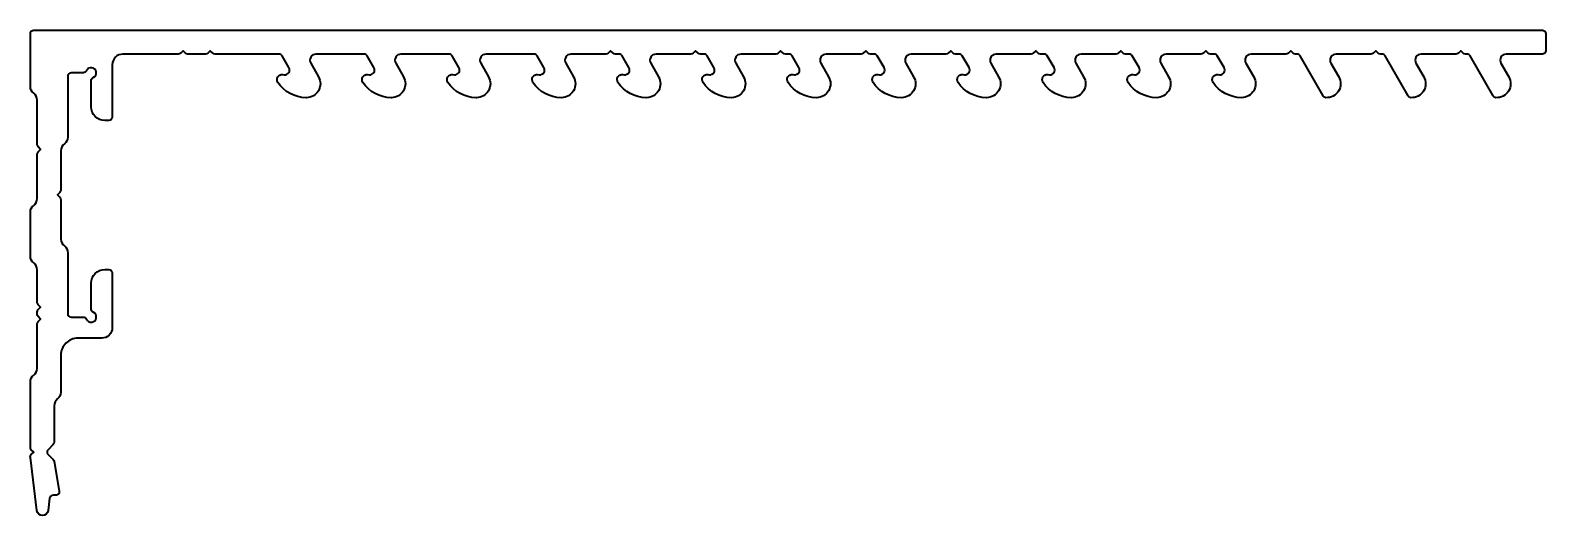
# Model space of a CAD drawing. Extents: x -59 to 54, y -26 to 11.
import ezdxf

# ---------------------------------------------------------------- set-up
doc = ezdxf.new("R2010")
doc.units = 0
doc.header["$MEASUREMENT"] = 0
doc.layers.add('Profile1', color=4, linetype='CONTINUOUS', lineweight=35)

msp = doc.modelspace()

# ---------------------------------------------------------------- linework, layer by layer
at = {"layer": 'Profile1', "color": 0}
msp.add_lwpolyline([(54.16, 8.92), (51.46, 8.92, 0.57735), (51.07, 8.24), (51.65, 7.23, -0.596453), (50.69, 5.67, -0.252777), (50.49, 5.8), (48.76, 8.8, 0.267949), (48.54, 8.92), (48.43, 8.92, -0.198912), (48.25, 9), (48.07, 9.18), (47.89, 9, -0.198912), (47.71, 8.92), (45.11, 8.92, 0.57735), (44.72, 8.24), (45.3, 7.23, -0.596453), (44.34, 5.67, -0.252777), (44.14, 5.8), (42.41, 8.8, 0.267949), (42.19, 8.92), (42.08, 8.92, -0.198912), (41.9, 9), (41.72, 9.18), (41.54, 9, -0.198912), (41.36, 8.92), (38.76, 8.92, 0.57735), (38.37, 8.24), (38.95, 7.23, -0.596453), (37.99, 5.67, -0.252777), (37.79, 5.8), (36.06, 8.8, 0.267949), (35.84, 8.92), (35.73, 8.92, -0.198912), (35.55, 9), (35.37, 9.18), (35.19, 9, -0.198912), (35.01, 8.92), (32.41, 8.92, 0.57735), (32.02, 8.24), (32.6, 7.23, -0.57735), (31.7, 5.67), (31.68, 5.67, -0.251326), (29.57, 6.81, -0.628327), (29.92, 7.4), (30.05, 7.38, 0.606815), (30.39, 7.92), (29.88, 8.8, 0.267949), (29.66, 8.92), (29.38, 8.92, -0.198912), (29.2, 9), (29.02, 9.18), (28.84, 9, -0.198912), (28.66, 8.92), (26.06, 8.92, 0.57735), (25.67, 8.24), (26.25, 7.23, -0.57735), (25.35, 5.67), (25.33, 5.67, -0.251326), (23.22, 6.81, -0.628327), (23.57, 7.4), (23.7, 7.38, 0.606815), (24.04, 7.92), (23.53, 8.8, 0.267949), (23.31, 8.92), (23.03, 8.92, -0.198912), (22.85, 9), (22.67, 9.18), (22.49, 9, -0.198912), (22.31, 8.92), (19.71, 8.92, 0.57735), (19.32, 8.24), (19.9, 7.23, -0.57735), (19, 5.67), (18.98, 5.67, -0.251326), (16.87, 6.81, -0.628327), (17.22, 7.4), (17.35, 7.38, 0.606815), (17.69, 7.92), (17.18, 8.8, 0.267949), (16.96, 8.92), (16.68, 8.92, -0.198912), (16.5, 9), (16.32, 9.18), (16.14, 9, -0.198912), (15.96, 8.92), (13.36, 8.92, 0.57735), (12.97, 8.24), (13.55, 7.23, -0.57735), (12.65, 5.67), (12.63, 5.67, -0.251326), (10.52, 6.81, -0.628327), (10.87, 7.4), (11, 7.38, 0.606815), (11.34, 7.92), (10.83, 8.8, 0.267949), (10.61, 8.92), (10.33, 8.92, -0.198912), (10.15, 9), (9.97, 9.18), (9.79, 9, -0.198912), (9.61, 8.92), (7.01, 8.92, 0.57735), (6.62, 8.24), (7.2, 7.23, -0.57735), (6.3, 5.67), (6.28, 5.67, -0.251326), (4.17, 6.81, -0.628327), (4.52, 7.4), (4.65, 7.38, 0.606815), (4.99, 7.92), (4.48, 8.8, 0.267949), (4.26, 8.92), (3.98, 8.92, -0.198912), (3.8, 9), (3.62, 9.18), (3.44, 9, -0.198912), (3.26, 8.92), (0.66, 8.92, 0.57735), (0.27, 8.24), (0.85, 7.23, -0.57735), (-0.05, 5.67), (-0.07, 5.67, -0.251326), (-2.18, 6.81, -0.628327), (-1.83, 7.4), (-1.7, 7.38, 0.606815), (-1.36, 7.92), (-1.87, 8.8, 0.267949), (-2.09, 8.92), (-2.37, 8.92, -0.198912), (-2.55, 9), (-2.73, 9.18), (-2.91, 9, -0.198912), (-3.09, 8.92), (-5.69, 8.92, 0.57735), (-6.08, 8.24), (-5.5, 7.23, -0.57735), (-6.4, 5.67), (-6.42, 5.67, -0.251326), (-8.53, 6.81, -0.628327), (-8.18, 7.4), (-8.05, 7.38, 0.606815), (-7.71, 7.92), (-8.22, 8.8, 0.267949), (-8.44, 8.92), (-8.72, 8.92, -0.198912), (-8.9, 9), (-9.08, 9.18), (-9.26, 9, -0.198912), (-9.44, 8.92), (-12.04, 8.92, 0.57735), (-12.43, 8.24), (-11.85, 7.23, -0.57735), (-12.75, 5.67), (-12.77, 5.67, -0.251326), (-14.88, 6.81, -0.628327), (-14.53, 7.4), (-14.4, 7.38, 0.606815), (-14.06, 7.92), (-14.57, 8.8, 0.267949), (-14.79, 8.92), (-15.07, 8.92, -0.198912), (-15.25, 9), (-15.43, 9.18), (-15.61, 9, -0.198912), (-15.79, 8.92), (-18.39, 8.92, 0.57735), (-18.78, 8.24), (-18.2, 7.23, -0.57735), (-19.1, 5.67), (-19.12, 5.67, -0.251326), (-21.23, 6.81, -0.628327), (-20.88, 7.4), (-20.75, 7.38, 0.606815), (-20.41, 7.92), (-20.92, 8.8, 0.267949), (-21.14, 8.92), (-24.74, 8.92, 0.57735), (-25.13, 8.24), (-24.55, 7.23, -0.57735), (-25.45, 5.67), (-25.47, 5.67, -0.251326), (-27.58, 6.81, -0.628327), (-27.23, 7.4), (-27.1, 7.38, 0.606815), (-26.76, 7.92), (-27.27, 8.8, 0.267949), (-27.49, 8.92), (-31.09, 8.92, 0.57735), (-31.48, 8.24), (-30.9, 7.23, -0.57735), (-31.8, 5.67), (-31.82, 5.67, -0.251326), (-33.93, 6.81, -0.628327), (-33.58, 7.4), (-33.45, 7.38, 0.606815), (-33.11, 7.92), (-33.62, 8.8, 0.267949), (-33.84, 8.92), (-37.44, 8.92, 0.57735), (-37.83, 8.24), (-37.25, 7.23, -0.57735), (-38.15, 5.67), (-38.17, 5.67, -0.251326), (-40.28, 6.81, -0.628327), (-39.93, 7.4), (-39.8, 7.38, 0.606815), (-39.46, 7.92), (-39.97, 8.8, 0.267949), (-40.19, 8.92), (-44.97, 8.92, -0.198912), (-45.15, 9), (-45.33, 9.18), (-45.51, 9, -0.198912), (-45.69, 8.92), (-47, 8.92, -0.198912), (-47.18, 9), (-47.36, 9.18), (-47.54, 9, -0.198912), (-47.72, 8.92), (-51.86, 8.92, 0.414214), (-52.65, 8.13), (-52.65, 4.22, -0.414214), (-52.91, 3.97), (-53.21, 3.97, -0.414214), (-54.23, 4.99), (-54.23, 6.94, -0.298217), (-54.07, 7.18, 1.466545), (-54.58, 7.68, -0.298217), (-54.81, 7.53), (-55.72, 7.53, 0.414214), (-55.98, 7.27), (-55.98, 2.72, -0.236068), (-56.23, 2.22, 0.236068), (-56.49, 1.71), (-56.49, -1.23, -0.198912), (-56.56, -1.41), (-56.74, -1.59), (-56.56, -1.77, -0.198912), (-56.49, -1.95), (-56.49, -4.9, 0.236068), (-56.23, -5.4, -0.236068), (-55.98, -5.91), (-55.98, -10.46, 0.414214), (-55.72, -10.71), (-54.81, -10.71, -0.298217), (-54.58, -10.86, 1.466545), (-54.07, -10.36, -0.298217), (-54.23, -10.13), (-54.23, -8.17, -0.414214), (-53.21, -7.16), (-52.91, -7.16, -0.414214), (-52.65, -7.41), (-52.65, -11.5, -0.414214), (-53.44, -12.29), (-55.22, -12.29, 0.414214), (-56.49, -13.56), (-56.49, -16.33, -0.236068), (-56.74, -16.83, 0.236068), (-56.99, -17.34), (-56.99, -20.06, -0.198912), (-57.07, -20.24), (-57.45, -20.62, 0.414214), (-57.45, -20.98), (-57.07, -21.36, -0.153915), (-57, -21.49), (-56.61, -23.72, -0.466308), (-56.86, -24.02), (-57.07, -24.02, 0.378866), (-57.33, -24.24), (-57.44, -25.17, -0.884725), (-58.28, -25.17), (-58.77, -21.19, -0.230868), (-58.7, -20.98), (-58.52, -20.8), (-58.7, -20.62, -0.198912), (-58.77, -20.44), (-58.77, -15.56, -0.236068), (-58.52, -15.06, 0.236068), (-58.26, -14.55), (-58.26, -11.22, -0.198912), (-58.19, -11.04), (-58.01, -10.86), (-58.19, -10.68, -0.198912), (-58.26, -10.51), (-58.26, -10.33, -0.198912), (-58.19, -10.16), (-58.01, -9.98), (-58.19, -9.8, -0.198912), (-58.26, -9.62), (-58.26, -7.18, 0.236068), (-58.52, -6.67, -0.236068), (-58.77, -6.17), (-58.77, -2.89, -0.236068), (-58.52, -2.38, 0.236068), (-58.26, -1.87), (-58.26, 1.45, -0.198912), (-58.19, 1.63), (-58.01, 1.81), (-58.19, 1.99, -0.198912), (-58.26, 2.17), (-58.26, 5.49, 0.236068), (-58.52, 6, -0.236068), (-58.77, 6.51), (-58.77, 10.45, -0.414214), (-58.52, 10.7), (54.16, 10.7, -0.414214), (54.41, 10.45), (54.41, 9.18, -0.414214)], format="xyb", close=True, dxfattribs=at)

doc.saveas('drawing.dxf')
